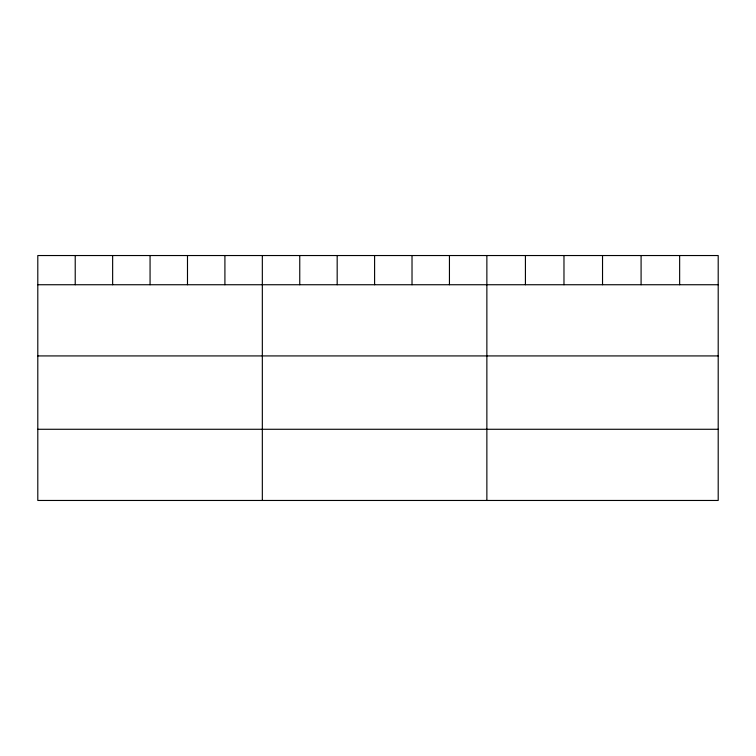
<?xml version="1.0" encoding="UTF-8"?>
<svg xmlns="http://www.w3.org/2000/svg" width="756" height="756" viewBox="0 0 756 756"><rect width="100%" height="100%" fill="white"/><g stroke="black" fill="none" stroke-linecap="round" stroke-linejoin="round"><path stroke-width="1.13" d="M718.2 284.738L718.2 500.463L37.8 500.463L37.8 255.537L718.2 255.537L718.2 284.738L37.8 284.738M37.8 355.925L718.2 355.925M37.8 429.276L718.2 429.276M679.644 255.537L679.644 284.738M641.088 255.537L641.088 284.738M602.532 255.537L602.532 284.738M563.976 255.537L563.976 284.738M525.42 255.537L525.42 284.738M486.864 255.537L486.864 500.463M449.442 255.537L449.442 284.738M412.02 255.537L412.02 284.738M374.598 255.537L374.598 284.738M337.176 255.537L337.176 284.738M299.754 255.537L299.754 284.738M262.332 255.537L262.332 500.463M224.91 255.537L224.91 284.738M187.488 255.537L187.488 284.738M150.066 255.537L150.066 284.738M112.644 255.537L112.644 284.738M75.222 255.537L75.222 284.738"/></g></svg>
